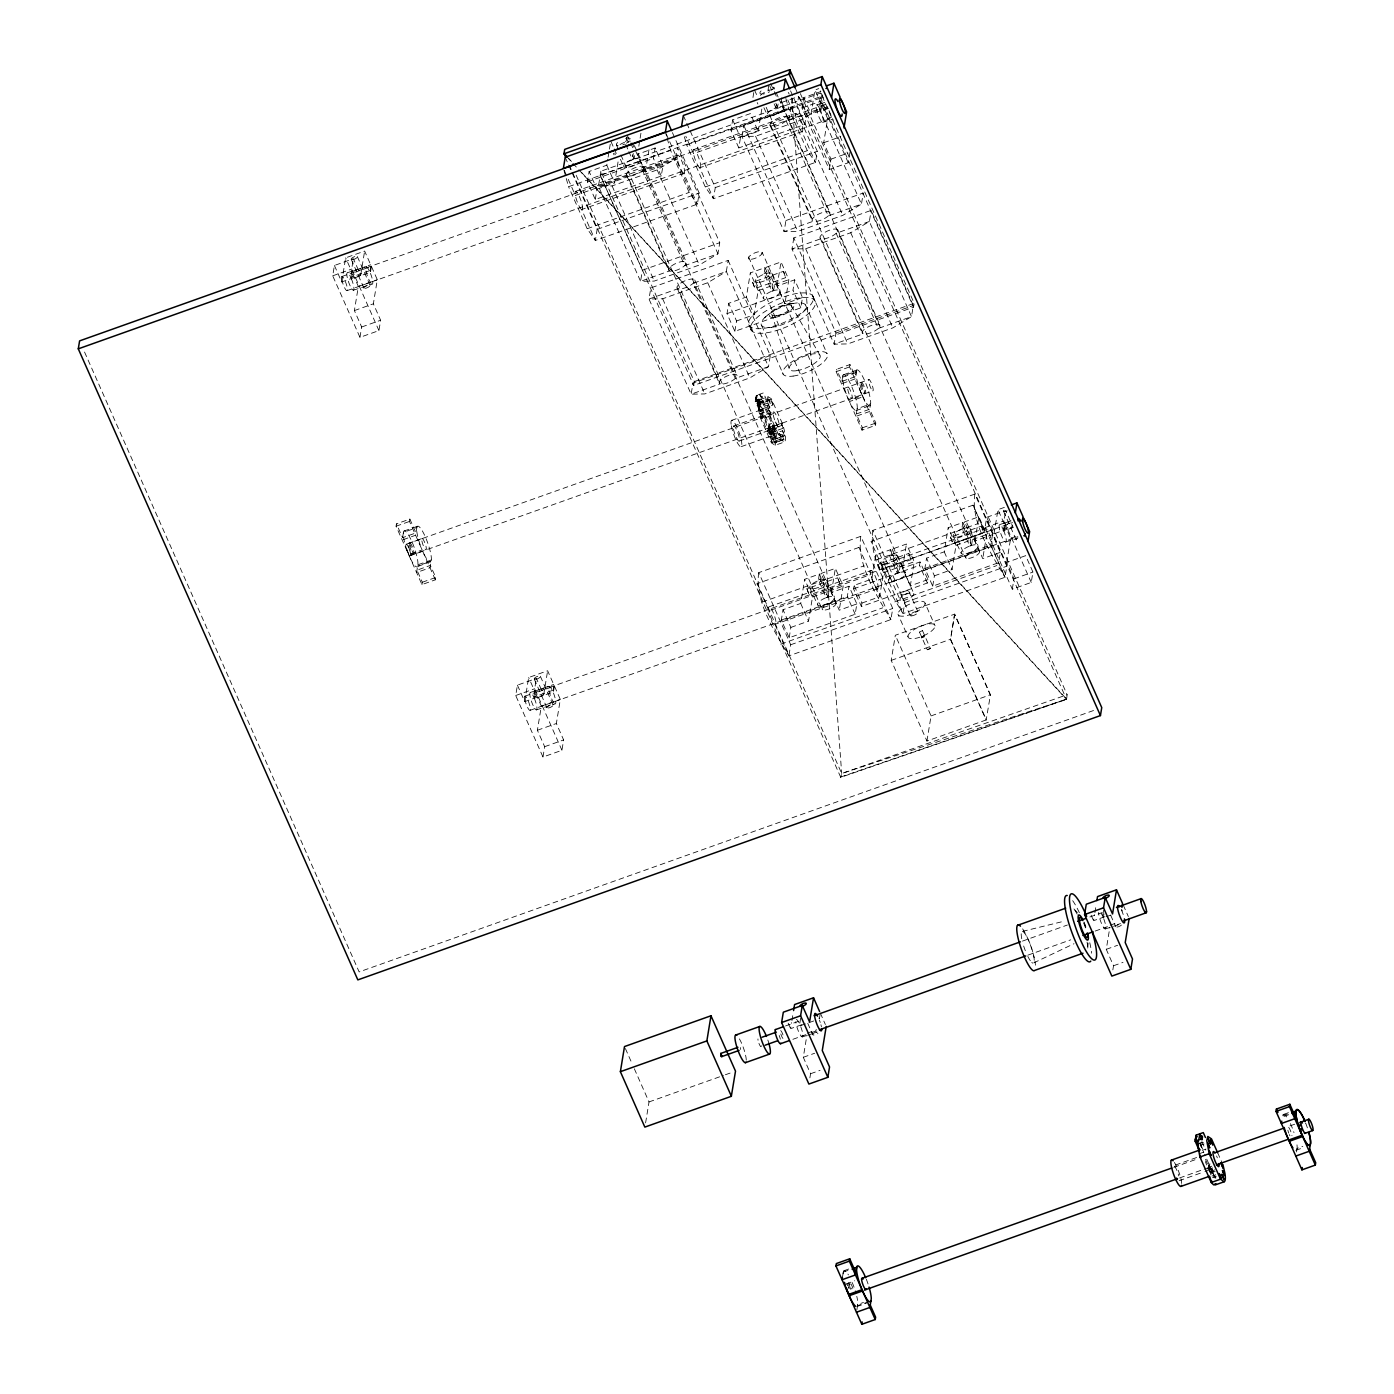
<?xml version="1.0" encoding="UTF-8"?>
<svg xmlns="http://www.w3.org/2000/svg" width="1394" height="1394" viewBox="0 0 1394 1394"><rect width="100%" height="100%" fill="white"/><g stroke="black" fill="none" stroke-linecap="round" stroke-linejoin="round"><path stroke-width="0.75" stroke-dasharray="5 3.75" d="M756.262 400.392C758.894 404.818 762.814 398.423 760.392 396.018C767.955 397.76 754.328 398.51 756.872 401.768M757.918 404.8L759.904 409.697L772.868 405.079L772.346 402.117L770.952 399.991L757.987 404.608L759.904 409.697M757.866 402.448C758.249 404.539 757.778 403.371 766.317 399.433L763.407 392.899L756.245 395.495L755.252 401.402L760.096 411.544A14.045 2.858 70.4 0 1 767.658 428.638L772.311 439.894L773.287 433.935L768.791 426.198L769.715 425.884M760.636 411.125L758.632 406.229L760.41 411.335L769.802 408.024L769.715 406.386L768.042 402.918L758.475 406.386L755.565 399.851L756.297 395.426L771.701 430.293L770.969 434.789L772.624 429.979M774.297 427.575C773.112 426.895 776.615 425.518 767.989 430.154M774.768 430.258L775.36 431.704L774.837 430.206L770.168 431.896L768.181 427.975L770.185 432.872L783.132 428.272L781.564 423.306L768.268 427.784M772.834 437.803L774.611 442.926L772.694 437.838L782.086 434.51L783.724 439.65L781.947 434.545M1212.606 1167.893L1209.469 1168.991L1205.113 1158.327M1210.027 1171.709L1208.267 1167.475L1208.232 1169.13M1087.773 948.059L1088.122 942.536M431.286 560.005L417.817 564.797L416.597 572.516L430.014 567.741L431.391 558.924A19.063 3.886 70.4 0 0 424.891 535.906A19.063 3.886 70.4 0 0 416.893 527.193L416.667 529.337A19.063 3.886 70.4 0 0 420.448 545.612L422.138 549.968L408.669 554.76M843.074 1273.837L843.353 1271.676A19.063 3.886 70.4 0 1 848.441 1274.9M800.365 93.59L1067.142 694.735L1066.602 699.387L840.739 777.329L569.362 165.363M581.751 172.647L1066.637 699.126L841.697 773.513L840.739 777.329M371.414 266.393L370.455 272.248L351.497 278.992L352.455 273.154L371.414 266.393L377.304 279.706L373.365 303.822L380.632 320.254L378.941 330.587L359.966 337.348L332.713 275.82L334.403 265.47L353.379 258.726L360.68 275.21L341.704 281.954L334.403 265.47M341.704 281.954L345.66 257.838L364.636 251.077L370.699 264.773L370.455 272.248M378.941 330.587L351.689 269.059L353.379 258.726M369.741 270.628L350.783 277.371A9.288 1.899 70.4 0 0 347.001 276.186A9.288 1.899 70.4 0 0 352.891 290.039A9.288 1.899 70.4 0 0 351.671 279.48L350.765 277.336L351.741 271.534L345.66 257.838M359.966 337.348L361.673 326.998L354.39 310.583L358.345 286.45L352.455 273.154M360.68 275.21L364.636 251.077M421.946 584.591L422.347 582.239L416.98 570.163L430.397 565.389L435.747 577.464L435.364 579.817L421.946 584.591L396.07 526.218L396.454 523.865L409.871 519.091L415.987 532.909L402.57 537.683L396.454 523.865M435.364 579.817L409.488 521.443L409.871 519.091M662.952 165.677L645.335 171.95L637.494 154.264L655.11 147.991L662.952 165.677L661.244 176.027L595.273 199.516L587.432 181.83L589.122 171.479L606.808 165.189L607.801 159.16M595.273 199.516L596.963 189.166L589.122 171.479M600.884 171.218L598.427 186.169L640.578 281.327L654.239 281.083L699.3 265.034L717.927 253.795L719.74 242.695L677.589 147.537L675.776 158.637L717.927 253.795L684.75 265.609L642.599 170.451L675.776 158.655L657.149 169.894L612.088 185.925L598.427 186.186L627.474 175.836L669.625 270.994L670.741 271.22A9.706 3.293 -23.9 0 0 683.409 266.724L684.959 265.435A9.706 3.293 -23.9 0 0 678.146 262.508A9.706 3.293 -23.9 0 0 669.451 270.959L640.578 281.327L642.407 270.227L600.239 175.069L820.09 96.848L820.735 92.962L600.884 171.218L694.334 381.555L693.689 385.441L913.54 307.185L914.185 303.3L820.735 92.962M554.411 686.075L553.453 691.929L534.494 698.673L535.453 692.835L554.411 686.075L560.318 699.387L556.363 723.503L563.629 739.935L561.939 750.286L542.98 757.029L515.71 695.501L517.418 685.151L536.376 678.408L543.677 694.892L524.719 701.635L517.418 685.151M608.115 157.139L609.108 151.11M609.439 149.106L610.764 141.055L613.377 146.962M572.115 172.839L597.155 229.365L595.343 240.465L697.366 204.151L699.196 193.052L672.413 132.622M524.719 701.635L528.657 677.519L547.633 670.758L553.697 684.471L553.453 691.929M596.963 189.166L614.649 182.875L618.256 160.763M561.939 750.286L534.686 688.741L536.376 678.408M552.738 690.309L533.78 697.07A9.288 1.899 70.4 0 0 529.999 695.867A9.288 1.899 70.4 0 0 535.888 709.738A9.288 1.899 70.4 0 0 534.669 699.161L533.763 697.017L534.738 691.215L528.657 677.519M626.864 137.17L626.22 141.055L624.495 141.683L627.98 149.541M542.98 757.029L544.671 746.679L537.387 730.264L541.342 706.131L535.453 692.835M543.677 694.892L547.633 670.758M628.851 151.51L632.336 159.369L634.514 158.655A9.288 3.154 -23.9 0 1 638.783 162.506A9.288 3.154 -23.9 0 1 624.425 167.21A9.288 3.154 -23.9 0 1 632.284 159.386L633.294 153.514M632.336 159.369L634.061 158.742L635.019 152.904M638.818 146.231L639.794 140.184M640.125 138.18L641.449 130.13M645.335 171.95L649.29 147.834M661.244 176.027L653.42 158.341L655.11 147.991M690.239 131.071L715.279 187.598L713.467 198.715L815.49 162.401L817.32 151.284L790.555 90.854M738.803 147.921L730.961 130.234L732.652 119.884L750.338 113.594L758.162 131.28L740.493 137.57L738.803 147.921L804.774 124.432L806.464 114.099L798.64 96.395L781.023 102.668L788.865 120.354L806.464 114.099M741.939 136.49L743.769 125.373L821.101 97.859L819.289 108.959L861.44 204.116L842.812 215.356L797.751 231.387L784.108 231.648L741.957 136.49L755.6 136.246L800.661 120.198L819.289 108.959L693.515 153.671L685.796 136.263M752.969 97.51L754.276 89.46L756.89 95.367M726.344 271.499L728.156 260.399L650.824 287.913L648.994 299.03L691.145 394.188L704.806 393.927L749.867 377.896L768.495 366.657L770.307 355.54L728.156 260.399M802.508 297.514L784.892 303.77L777.068 286.084L794.667 279.828L802.508 297.514L800.818 307.847L734.847 331.336L727.006 313.65L728.696 303.3L746.382 297.009L750.321 272.893L765.01 267.648L772.851 285.352L771.893 291.189A9.288 3.154 -23.9 0 0 763.999 299.048A9.288 3.154 -23.9 0 0 778.357 294.326A9.288 3.154 -23.9 0 0 774.071 290.475L771.858 291.207L764.069 273.503L765.01 267.648M758.162 131.28L762.117 107.146M768.652 86.184L768.024 90.087L769.749 89.46M734.847 331.336L736.537 320.986L728.696 303.3M774.123 103.836L775.848 107.774L778.026 107.059A9.288 3.154 -23.9 0 1 782.313 110.91A9.288 3.154 -23.9 0 1 767.955 115.632A9.288 3.154 -23.9 0 1 775.813 107.791L776.807 101.919M775.848 107.774L777.591 107.146L778.235 103.261M781.023 102.668L782.348 94.635M736.537 320.986L754.206 314.695L758.162 290.579L750.321 272.893M788.865 120.354L792.489 98.242M771.893 291.189L773.635 290.579L765.794 272.875L766.752 267.038L781.023 261.967L788.847 279.654L784.892 303.77M804.774 124.432L796.932 106.746L798.64 96.395M849.939 152.399L848.249 162.75L829.291 169.493L802.02 107.965L803.728 97.632L820.787 91.551M773.635 290.579L774.594 284.724L766.752 267.038M756.489 399.52L757.221 395.094L760.113 401.646L759.399 406.055L756.489 399.52L755.565 399.851M743.769 125.373L785.92 220.531L784.108 231.648L813.138 221.297L771.004 126.157M777.068 286.084L781.023 261.967M758.475 406.386L759.19 401.977M645.596 1122.884L649.029 1101.94L633.259 1066.34M828.088 108.035L811.029 114.116L814.967 89.983L818.766 88.624M793.813 237.904L792.001 249.003L834.152 344.161L847.813 343.917L892.857 327.869L911.502 316.63L913.314 305.53L871.163 210.372L793.813 237.904L835.982 333.061L834.152 344.161L863.2 333.828L821.049 238.67L792.001 249.003L805.662 248.759L850.723 232.728L869.351 221.489L871.163 210.372M848.249 162.75L820.996 101.222L822.007 95.001M827.67 106.833L820.09 109.534A9.288 1.899 70.4 0 0 816.309 108.331A9.288 1.899 70.4 0 0 822.199 122.202A9.288 1.899 70.4 0 0 820.979 111.625L820.073 109.481L821.049 103.679L814.967 89.983M770.969 434.789L768.355 428.882L769.087 424.386L775.656 422.051L778.27 427.958L771.701 430.293M828.384 108.453L820.805 111.137L821.763 105.299L825.562 103.958M759.573 411.16L762.762 409.453A14.045 2.858 70.4 0 0 766.038 428.132A14.045 2.858 70.4 0 0 772.032 430.363L771.684 428.847L776.005 438.587L776.981 432.61L759.957 394.171L758.963 400.095L755.252 401.402L758.04 403.005L757.116 403.336L758.545 405.898L759.469 405.567L769.593 429.282L770.011 424.055M800.818 307.847L792.977 290.161L794.667 279.828M829.291 169.493L830.981 159.16L823.697 142.728L827.653 118.595L821.763 105.299M758.754 572.638C754.328 600.884 774.994 632.301 788.882 655.877L890.905 619.563L892.735 608.446L860.795 536.324L758.754 572.638L790.694 644.76L788.882 655.877L775.186 624.93A9.706 1.986 70.4 0 0 773.008 612.088A9.706 1.986 70.4 0 0 768.861 610.537L769.331 612.663A9.706 1.986 70.4 0 0 774.559 624.46L877.837 588.616M774.611 442.926L783.951 439.18L774.698 442.473M856.84 603.933L839.24 610.189L831.399 592.502L849.016 586.247L856.84 603.933L855.149 614.266L789.178 637.755L781.337 620.069L783.027 609.718L800.714 603.428L804.652 579.312L819.358 574.067L827.182 591.77L826.224 597.608A9.288 3.154 -23.9 0 0 818.33 605.466A9.288 3.154 -23.9 0 0 832.688 600.744A9.288 3.154 -23.9 0 0 828.402 596.893L826.189 597.625L818.4 579.921L819.358 574.067M789.178 637.755L790.868 627.405L783.027 609.718M862.032 430.154L862.416 427.801L856.299 414.001L869.717 409.226L875.833 423.027L875.449 425.379L862.032 430.154L836.173 371.693L836.557 369.34L849.974 364.566L855.324 376.641L841.906 381.416L836.557 369.34M842.778 376.049L841.523 383.768L854.94 378.994L856.247 371.257L842.778 376.049L842.987 375.178A19.063 3.886 70.4 0 1 851.49 386.016A19.063 3.886 70.4 0 1 857.258 408.372L856.84 410.097A19.063 3.886 70.4 0 1 851.211 405.166L849.399 401.594L862.851 396.802M875.449 425.379L849.573 366.918L849.974 364.566M790.868 627.405L808.537 621.114L812.493 596.998L804.652 579.312M826.224 597.608L827.966 596.998L820.125 579.312L821.083 573.457L835.354 568.386L843.178 586.072L839.24 610.189M827.966 596.998L828.925 591.143L821.083 573.457M831.399 592.502L835.354 568.386M855.149 614.266L847.308 596.58L849.016 586.247M860.795 536.324C856.369 564.57 877.018 595.987 890.905 619.563L877.209 588.616M927.916 579.59L910.317 585.863L902.476 568.16L920.092 561.904L927.916 579.59L927.359 583.023L861.387 606.512L853.546 588.826L854.104 585.375L871.79 579.085L875.728 554.969L890.435 549.724L898.259 567.428L897.3 573.265L889.477 555.579L890.435 549.724M802.003 1024.625L790.625 1028.667L791.6 1022.638M791.931 1020.635L793.256 1012.584M872.853 530.382C868.427 558.628 889.093 590.045 902.981 613.621L1005.004 577.29L1006.834 566.191L974.876 494.068L872.853 530.382L904.793 602.504L902.981 613.621L889.267 582.675A9.706 1.986 70.4 0 0 887.107 569.832A9.706 1.986 70.4 0 0 882.96 568.282L883.43 570.39A9.706 1.986 70.4 0 0 888.658 582.204L889.372 582.744M861.387 606.512L861.945 603.062L854.104 585.375M800.644 1018.247L799.686 1024.102L800.574 1026.193A9.288 1.899 70.4 0 1 801.567 1036.578A9.288 1.899 70.4 0 1 795.747 1021.767M809.897 1077.858L810.576 1073.728L803.293 1057.297L806.917 1035.184M861.945 603.062L879.614 596.771L883.569 572.655L875.728 554.969M892.16 549.114L900.001 566.8L899.043 572.655L891.202 554.969L892.16 549.114L906.431 544.043L914.255 561.73L910.317 585.863M820.003 1015.059L819.376 1018.962L818.644 1017.341M902.476 568.16L906.431 544.043M954.698 614.127L950.586 639.254L986.325 719.896L926.94 741.033L891.202 660.39L895.331 635.246L954.698 614.127L990.437 694.77L986.168 720.088L950.447 639.428L954.559 614.301L990.298 694.944M927.359 583.023L919.517 565.337L920.092 561.904M1000.369 552.338L982.753 558.611L974.929 540.907L992.528 534.651L1000.369 552.338L998.679 562.671L932.708 586.16L924.867 568.473L926.557 558.123L944.243 551.832L948.181 527.716L962.871 522.489L970.712 540.175L969.754 546.012A9.288 3.154 -23.9 0 0 961.86 553.871A9.288 3.154 -23.9 0 0 976.218 549.149A9.288 3.154 -23.9 0 0 971.932 545.298L969.719 546.03L961.93 528.326L962.871 522.489M932.708 586.16L934.398 575.827L926.557 558.123M934.398 575.827L952.067 569.519L956.023 545.403L948.181 527.716M926.94 741.033L931.053 715.906L895.331 635.246M969.754 546.012L971.496 545.403L963.655 527.716L964.613 521.861L978.884 516.791L986.708 534.477L982.753 558.611M842.429 1277.392L843.3 1272.095M992.528 534.651L990.838 544.984L1005.022 577.29C991.117 553.749 970.451 522.297 974.876 494.068M971.496 545.403L972.454 539.548L964.613 521.861M974.929 540.907L978.884 516.791M856.857 1309.872L857.728 1304.488L863.478 1302.449M1012.288 589.174L1013.978 578.841L1006.695 562.409L1025.67 555.666L1032.937 572.08L1031.246 582.431L1012.288 589.174L985.018 527.646L986.725 517.313L1005.684 510.553L1012.985 527.037L994.027 533.797L986.725 517.313M994.027 533.797L997.982 509.664L1005.562 506.963M1031.246 582.431L1003.994 520.903L1005.684 510.553M1013.281 527.455L1003.802 530.835L1004.046 523.36L997.982 509.664M1003.802 530.835L1004.76 524.98L1010.458 522.959M1006.695 562.409L1010.65 538.293L1004.76 524.98M1104.954 916.66L1093.576 920.702L1094.569 914.673M1094.9 912.669L1096.207 904.619M1103.595 910.282L1102.637 916.119L1103.543 918.228A9.288 1.899 70.4 0 1 1105.703 928.561A9.288 1.899 70.4 0 1 1101.574 923.647A9.288 1.899 70.4 0 1 1098.681 912.46M1110.948 915.039L1103.351 917.74L1103.996 913.837M1112.848 969.893L1113.527 965.746L1106.261 949.331L1109.885 927.202M1214.662 1169.914L1209.661 1171.849L1208.215 1168.59L1208.946 1164.095M1209.173 1168.555L1209.887 1163.763M1211.578 1170.002L1210.828 1174.497L1212.501 1169.688L1211.578 1170.002L1204.625 1154.406M1286.645 1116.908A19.063 3.886 70.4 0 0 1282.863 1114.886L1282.463 1116.942L1290.112 1114.207M1296.455 1151.949L1297.047 1148.412L1302.798 1146.373M907.964 636.675L908.261 635.176A14.672 4.984 -23.9 0 1 922.671 625.436A14.672 4.984 -23.9 0 1 935.078 625.784L934.764 627.3A14.672 4.984 -23.9 0 1 920.371 637.041A14.672 4.984 -23.9 0 1 907.964 636.675L897.98 614.179M856.456 370.386L856.09 374.934A19.063 3.886 70.4 0 0 860.83 392.254L864.681 400.374A19.063 3.886 70.4 0 0 870.257 405.323L870.71 403.58M1296.716 1149.806L1297.117 1148.081A19.063 3.886 70.4 0 0 1296.455 1141.599M752.621 282.302L754.99 288.575L785.676 277.65L785.031 273.991L783.306 271.377L752.621 282.302L754.99 288.575M783.306 271.377L785.676 277.65M759.26 402.378L761.037 407.484L770.446 404.173L769.924 401.211L768.669 399.067L759.26 402.378L761.194 407.466M760.985 398.667L761.49 400.183M759.974 413.809L761.751 418.914L771.143 415.604L770.621 412.641L769.366 410.481L759.974 413.809L761.891 418.897M768.512 399.085L770.446 404.173M767.885 402.936L769.802 408.024M770.952 399.991L772.868 405.079M769.366 410.481L771.143 415.604M770.185 432.872L770.185 432.157M770.237 436.984L772.015 442.107L781.407 438.796L780.884 435.817L779.647 433.673L770.237 436.984L772.154 442.09M782.557 430.746L784.473 435.852L782.557 430.746L773.304 434.039L773.827 437.019L775.064 439.162L784.508 435.73L772.259 439.807L769.122 427.784L771.893 434.475M781.354 423.149L783.132 428.272M775.221 439.145L773.304 434.039M779.647 433.673L781.407 438.796M783.864 439.633L774.628 442.874M806.952 588.721L809.147 595.029L806.952 588.721L837.637 577.796L840.007 584.069L837.637 577.796M878.028 564.378L880.398 570.651L911.084 559.726L910.439 556.067L908.714 553.453L878.028 564.378L880.398 570.651M908.714 553.453L911.084 559.726M950.481 537.126L952.851 543.399L983.537 532.473L982.892 528.814L981.341 526.165L950.481 537.126L952.851 543.399M981.341 526.165L983.537 532.473M1209.19 1171.674L1210.044 1171.866M748.683 257.106L900.088 599.803M761.908 253.813L762.152 252.314L913.802 593.478M930.373 648.524L927.324 649.778L919.448 632.022L921.068 630.663L922.479 630.628L930.338 648.384L927.324 649.778M758.719 400.061L757.639 404.277L760.096 417.276L771.387 442.787L775.134 445.296L784.386 442.003A24.081 4.896 70.4 0 0 785.066 433.726L783.062 424.978L771.248 398.632L767.972 396.767L758.719 400.061L762.379 402.448L773.809 428.272L776.214 441.096L775.134 445.296M767.972 396.767L766.874 400.984L769.349 413.983L780.64 439.493L784.386 442.003M407.031 550.386A19.063 3.886 70.4 0 1 403.249 534.111L403.476 531.968A19.063 3.886 70.4 0 1 411.474 540.68A19.063 3.886 70.4 0 1 417.973 563.699L416.998 566.87L431.094 561.19L417.625 565.981M764.626 317.727L771.126 312.029M770.307 355.54L692.975 383.071L691.145 394.188L720.193 383.838L678.042 288.697L648.994 299.03L662.655 298.786L707.716 282.738L726.344 271.499L768.495 366.657L735.318 378.454L693.167 283.313L726.344 271.499M1033.79 962.853L1073.972 943.738M785.536 1025.949L799.842 1020.826M1022.482 941.107L1067.421 925.006M1089.881 916.973L1102.149 912.582M792.89 1039.314L809.234 1033.459M811.273 1032.727L817.407 1030.532M1027.796 955.186L1070.697 939.835M1095.196 931.053L1107.463 926.661M566.26 178.554L568.56 186.709L670.584 150.395L689.194 192.424L697.366 204.151L683.652 173.222M684.384 136.786L686.684 144.959L788.708 108.645L807.318 150.657L815.49 162.401L801.794 131.454M730.961 130.234L796.932 106.746M587.432 181.83L653.42 158.341M802.02 107.965L820.996 101.222M332.713 275.82L351.689 269.059M821.049 103.679L824.83 102.337M575.426 191.431L677.467 155.117M351.741 271.534L370.699 264.773M693.55 149.663L795.591 113.35M341.844 276.535L825.44 104.393M827.653 118.595L831.451 117.253M358.345 286.45L377.304 279.706M347.141 290.614L830.754 118.473M684.28 173.204L581.629 209.536L595.343 240.465L587.17 228.738L568.56 186.709M802.421 131.454L699.753 167.768L713.467 198.715L705.294 186.97L686.684 144.959M823.697 142.728L840.774 136.647M354.39 310.583L373.365 303.822M587.17 228.738L689.194 192.424M705.294 186.97L807.318 150.657M597.155 229.365L699.196 193.052M715.279 187.598L817.32 151.284M830.981 159.16L848.04 153.079M361.673 326.998L380.632 320.254M642.407 270.227L719.74 242.695M785.92 220.531L863.252 193.017L861.44 204.116L828.263 215.913L786.111 120.773M764.069 273.503L765.794 272.875M758.162 290.579L772.851 285.352M774.594 284.724L788.847 279.654M727.006 313.65L792.977 290.161M694.334 381.555L914.185 303.3M835.982 333.061L913.314 305.53M756.907 396.976L755.984 397.307L758.894 403.842L759.817 403.511M396.07 526.218L409.488 521.443M836.173 371.693L849.573 366.918M757.744 404.103L771.631 399.154M404.138 530.992L417.608 526.2M843.875 374.637L857.327 369.846M856.055 372.442L842.586 377.234L842.673 379.708A19.063 3.886 70.4 0 0 847.413 397.029L848.824 400.322L862.294 395.53L860.882 392.237M731.467 420.43L761.995 409.557M733.575 426.076L773.356 411.91M760.096 417.276L769.349 413.983M408.425 543.346L421.894 538.554M406.421 544.183L869.054 379.517M410.15 555.544A6.012 1.22 70.4 0 0 408.564 547.267A6.012 1.22 70.4 0 0 406.159 546.779A6.012 1.22 70.4 0 0 410.15 555.544L872.766 390.878A6.012 1.22 70.4 0 0 871.18 382.601A6.012 1.22 70.4 0 0 868.776 382.113A6.012 1.22 70.4 0 0 872.766 390.878M409.226 556.032L422.696 551.24L424.142 554.394A19.063 3.886 70.4 0 0 430.467 562.078M768.355 428.882L769.279 428.55M769.192 429.927L783.062 424.978M739.221 441.027L779.002 426.86M770.76 433.342L775.36 431.704M741.347 446.603L771.875 435.73M855.951 410.638L869.42 405.846M771.387 442.787L780.64 439.493M422.347 582.239L435.747 577.464M862.416 427.801L875.833 423.027M973.064 505.168L871.023 541.482L883.029 568.578L985.053 532.264L973.064 505.168L985.07 532.264M961.93 528.326L963.655 527.716M818.4 579.921L820.125 579.312M876.199 559.848L978.222 523.534M889.477 555.579L891.202 554.969M762.1 602.121L864.123 565.807M985.018 527.646L1003.994 520.903M883.064 564.57L985.105 528.256M515.71 695.501L534.686 688.741M768.965 606.826L871.006 570.512M1004.046 523.36L1009.726 521.339M534.738 691.215L553.697 684.471M524.841 696.216L1012.549 522.611M956.023 545.403L970.712 540.175M972.454 539.548L986.708 534.477M812.493 596.998L827.182 591.77M828.925 591.143L843.178 586.072M1003.088 529.215L1012.567 525.834M883.569 572.655L898.259 567.428M900.001 566.8L914.255 561.73M853.546 588.826L919.517 565.337M924.867 568.473L990.838 544.984M1010.65 538.293L1018.247 535.592M781.337 620.069L847.308 596.58M541.342 706.131L560.318 699.387M530.156 710.295L1017.864 536.707M889.895 582.675L991.936 546.361M894.809 601.877L996.832 565.563M537.387 730.264L556.363 723.503M780.71 644.133L882.75 607.819M904.793 602.504L1006.834 566.191M790.694 644.76L892.735 608.446M1013.978 578.841L1032.937 572.08M544.671 746.679L563.629 739.935M891.202 660.39L950.586 639.254M931.053 715.906L990.437 694.77M1093.541 710.522L359.147 971.914L84.006 350.835M813.678 1020.983L800.4 1025.705L799.686 1024.102A9.288 1.899 70.4 0 0 796.392 1019.415M807.248 1033.163L816.727 1029.8M1110.199 925.198L1117.796 922.497M648.959 1101.957L723.451 1075.454M725.385 1074.757L731.484 1072.596M1106.261 949.331L1117.639 945.271M803.293 1057.297L814.671 1053.254M810.576 1073.728L820.055 1070.348M1113.527 965.746L1123.006 962.383M1197.62 1143.812L1202.935 1142M1199.711 1143.655L1203.405 1142.331M844.015 1270.701L849.8 1268.627M1283.735 1114.346L1289.485 1112.307M843.248 1272.112L852.884 1268.679M1282.654 1115.758L1290.321 1113.022M1200.356 1145.276L1204.05 1143.951M1202.273 1150.364L1205.984 1149.057M1199.833 1153.518L1203.545 1152.193M1175.421 1165.07L1197.307 1157.281M846.297 1283.891L854.714 1280.772M1173.818 1167.318L1196.331 1159.303M1294.73 1124.209L1287.69 1126.718A6.012 1.22 70.4 0 1 1289.92 1129.454A6.012 1.22 70.4 0 1 1291.977 1135.761M1209.574 1165.593L1208.65 1165.907L1213.146 1173.643M1208.267 1167.475L1211.822 1166.186M1179.585 1177.947L1202.098 1169.932M1204.155 1169.2L1210.288 1167.022M1208.215 1168.59L1209.138 1168.259L1211.769 1174.184M1215.568 1176.1L1215.829 1178.191L1211.56 1168.555L1207.866 1169.862L1207.518 1168.346M1212.135 1168.538L1209.051 1169.636L1208.319 1167.963M1179.08 1180.735L1202.952 1172.249M1204.939 1171.535L1212.902 1168.695M1210.044 1172.581L1213.756 1171.274M1210.619 1173.051L1215.219 1171.413M1211.961 1176.048L1215.655 1174.724M1212.553 1177.547L1216.265 1176.222M869.037 1301.595L857.502 1305.69L857.85 1303.407A19.063 3.886 70.4 0 0 856.77 1296.315M856.909 1306.561L866.493 1303.146M1295.828 1150.346L1303.495 1147.628M576.175 175.208L841.697 773.513L1067.142 694.735M840.791 776.998L1066.637 699.143M816.797 104.846L824.324 102.442M347.489 272.684L366.326 266.672M822.617 122.376L832.026 119.379M353.292 290.231L372.146 284.219A9.288 1.899 70.4 0 0 369.602 271.325A9.288 1.899 70.4 0 0 365.96 270.802A9.288 1.899 70.4 0 0 372.146 284.219M999.794 524.527L1011.103 520.92M530.487 692.382L549.323 686.353M1005.614 542.074L1016.923 538.45M536.307 709.912L555.143 703.9A9.288 1.899 70.4 0 0 552.599 691.006A9.288 1.899 70.4 0 0 548.957 690.483A9.288 1.899 70.4 0 0 555.143 703.9M1105.163 928.979L1120.236 924.17M802.212 1036.944L805.976 1035.742M807.858 1035.15L817.285 1032.135M923.072 636.605L924.501 636.709L921.451 637.947L924.518 635.403L921.626 636.901L923.02 636.849M1022.482 931.384L1063.674 921.312M788.15 303.997L795.591 303.108M679.157 288.941L677.867 288.645A9.706 3.293 -23.9 0 1 686.545 280.194A9.706 3.293 -23.9 0 1 693.376 283.121L691.825 284.428A9.706 3.293 -23.9 0 1 679.157 288.924M1202.621 1149.161L1200.548 1143.707M919.448 632.022L922.479 630.628M1073.955 908.94L1077.684 912.948M568.491 158.254L571.435 161.443M566.975 156.895L1066.584 699.474L798.762 95.942M789.213 94.078L788.237 92.405M740.632 1049.49L740.51 1047.556M1201.855 1141.634L1205.758 1150.102M1209.19 1167.754L1209.086 1168.364M791.304 305.652L819.811 355.017M757.883 104.045L757.221 102.546M1214.226 1177.947L1213.163 1173.748L1215.115 1177.808M1210.288 1172.615L1210.079 1171.552L1210.637 1172.737M781.424 101.518L784.073 107.164M970.015 528.448L977.978 545.403M763.912 107.721L767.449 115.266M953.409 536.551L961.355 553.505M772.154 273.625L780.117 290.579M897.562 555.701L905.525 572.655M755.548 281.727L763.494 298.682M880.956 563.803L888.902 580.758M634.357 145.568L637.006 151.214M637.894 153.113L640.543 158.759M826.485 580.043L834.448 596.998M620.4 159.317L623.937 166.844M809.879 588.146L817.825 605.101M812.493 295.598L814.532 300.163M821.397 93.468L823.924 99.183M828.994 110.631L833.229 120.18M820.09 96.848L913.54 307.185M1003.541 511.232L1016.226 539.861A3.363 1.15 -23.9 0 0 1019.066 539.774M820.09 109.534L820.805 111.137M803.728 97.632L811.029 114.116M795.225 87.996L797.873 93.956M991.308 546.361L1005.004 577.29M800.661 120.198L842.812 215.356M850.723 232.728L892.857 327.869M787.819 99.95L795.556 117.357M787.697 117.392L829.848 212.55M837.742 229.923L879.91 325.063M778.131 97.022L773.74 87.108A7.562 2.561 -23.9 0 1 768.216 92.474M779.002 99.009L979.459 551.484M770.708 83.623L776.807 97.371M769.854 86.201L771.596 90.14M775.848 103.226L777.591 107.146M1123.285 905.142L1128.338 916.555M766.177 107.321L965.728 557.809M1121.612 909.376L1122.327 910.996M820.125 238.043L862.276 333.183M770.063 125.512L812.232 220.67M1217.659 1152.768L1222.939 1164.687M1110.704 915.318L1115.775 926.766M944.243 551.832L952.067 569.519M1103.351 917.74L1102.637 916.119A9.288 1.899 70.4 0 0 1099.343 911.432M805.662 248.759L847.813 343.917M755.6 136.246L797.751 231.387M1199.676 1143.219L1203.806 1152.542M1091.136 915.213L1093.576 920.702M732.652 119.884L740.493 137.57M805.471 304.903L827.043 353.606M925.093 603.288A14.672 4.984 -23.9 0 1 905.298 615.904A14.672 4.984 -23.9 0 1 904.218 607A14.672 4.984 -23.9 0 1 925.093 603.288L935.06 625.819M908.679 591.039L917.932 611.896M900.907 594.628L910.143 615.486M683.339 115.475L685.918 121.33M686.789 123.282L689.385 129.119M761.664 325.586L783.236 374.289M871.79 579.085L879.614 596.771M746.382 297.009L754.206 314.695M666.262 133.963L668.841 139.766M669.695 141.7L677.414 159.108L575.391 195.439L567.672 178.014M707.716 282.738L749.867 377.896M657.149 169.894L699.3 265.034M758.963 400.095L763.267 409.836M694.752 279.933L736.903 375.091M644.167 167.071L686.336 262.229M631.97 142.676L835.93 603.079M627.178 135.218L629.792 141.108M630.663 143.077L633.277 148.966M626.324 137.797L628.938 143.687M632.318 154.821L634.061 158.742M616.496 145.028L619.999 152.957M620.888 154.943L822.199 609.405M677.118 288.053L719.269 383.211M626.551 175.191L668.702 270.349M614.249 148.914L616.845 154.821M606.808 165.189L614.649 182.875M800.714 603.428L808.537 621.114M662.655 298.786L704.806 393.927M612.088 185.925L654.239 281.083M600.239 175.104L693.689 385.441M565.197 157.243L567.794 163.098M568.665 165.032L571.244 170.887M564.239 170.277L566.818 176.08M820.317 1013.107L825.37 1024.52M807.753 1023.301L812.824 1034.749A3.363 1.15 -23.9 0 0 817.929 1033.477M788.185 1023.179L790.625 1028.667M357.352 256.583L370.037 285.212M540.349 676.264L553.035 704.894M351.236 259.406L363.921 288.018M534.233 679.087L546.918 707.716M350.783 277.371L351.497 278.992M533.78 697.07L534.494 698.673M625.383 1048.532L632.388 1064.354M749.467 326.039L751.471 330.622M614.022 154.926L613.412 153.305M406.978 550.403L410.725 559.168A19.063 3.886 70.4 0 0 417.05 566.853M1200.53 1144.213L1201.14 1146.635M614.771 153.096L615.294 154.734M771.718 314.068L789.109 368.208M785.833 98.434L788.708 108.645M665.408 132.029L666.559 136.107M667.134 138.163L670.584 150.395M563.96 170.382L565.685 176.515M1210.584 1171.518L1210.985 1172.981M1211.56 1168.555L1211.891 1170.071A14.045 2.858 70.4 0 1 1212.153 1174.428M791.844 97.859L841.697 773.513M856.404 370.403A19.063 3.886 70.4 0 1 864.907 381.242A19.063 3.886 70.4 0 1 870.675 403.598M852.239 1282.567A19.063 3.886 70.4 0 1 855.567 1291.855M850.654 1289.293A6.012 1.22 70.4 0 1 849.73 1282.567A6.012 1.22 70.4 0 1 853.424 1290.095M866.319 1279.256A19.063 3.886 70.4 0 1 869.037 1287.063M848.998 1288.213A6.012 1.22 70.4 0 1 848.58 1286.767M848.284 1285.442A6.012 1.22 70.4 0 1 849.051 1283.264A6.012 1.22 70.4 0 1 851.873 1289.049M1289.955 1135.849A6.012 1.22 70.4 0 1 1289.345 1134.577M1288.77 1133.148A6.012 1.22 70.4 0 1 1287.864 1130.22M1307.398 1127.851A19.063 3.886 70.4 0 0 1305.69 1123.181A19.063 3.886 70.4 0 1 1306.91 1126.282M1290.408 1123.599A19.063 3.886 70.4 0 1 1293.98 1132.625M846.716 1284.17A6.012 1.22 70.4 0 1 847.831 1285.756M848.423 1286.976A6.012 1.22 70.4 0 1 849.016 1288.37M1174.375 1162.439A14.045 2.858 70.4 0 1 1181.676 1183.471M1216.561 1155.974A8.033 1.638 70.4 0 1 1217.328 1157.856M1174.462 1166.168A8.033 1.638 70.4 0 1 1178.784 1175.926M1205.357 1161.498A14.045 2.858 70.4 0 1 1206.559 1164.966M761.246 1045.761A4.287 0.871 70.4 0 1 760.375 1046.197A4.287 0.871 70.4 0 1 758.545 1042.242M758.04 1040.273A4.287 0.871 70.4 0 1 757.97 1038.931M782.923 1038.46A4.287 0.871 70.4 0 1 780.309 1031.543M780.675 1030.636A4.287 0.871 70.4 0 1 782.644 1033.999A4.287 0.871 70.4 0 1 783.602 1038.356M779.194 1035.481A7.562 1.533 70.4 0 1 780.361 1039.157M739.412 1038.879A14.672 2.997 70.4 0 1 746.26 1060.729M767.833 1040.011A14.672 2.997 70.4 0 1 768.948 1043.601M812.824 1034.749A3.363 1.15 -23.9 0 1 816.901 1031.769M819.428 1020.181A9.288 1.899 70.4 0 1 820.247 1022.464M820.927 1024.729A9.288 1.899 70.4 0 1 821.414 1026.803M1121.421 925.058A3.363 1.15 -23.9 0 1 1117.099 927.062A3.363 1.15 -23.9 0 1 1116.245 925.668A3.363 1.15 -23.9 0 1 1120.584 923.664M1121.473 910.073A9.288 1.899 70.4 0 1 1123.198 914.499M1072.7 900.681A35.164 7.162 70.4 0 1 1079.653 913.349M1083.748 923.194A35.164 7.162 70.4 0 1 1086.205 930.146M1089.777 942.727A35.164 7.162 70.4 0 1 1091.572 953.182M1083.957 922.758A10.751 2.196 70.4 0 1 1086.745 930.495M1021.75 938.737A16.867 3.433 70.4 0 1 1024.607 933.161A16.867 3.433 70.4 0 1 1033.146 953.391A16.867 3.433 70.4 0 1 1031.787 962.487M1030.323 960.727A16.867 3.433 70.4 0 1 1026.995 954.646M1025.339 950.743A16.867 3.433 70.4 0 1 1022.621 942.501M1074.844 910.265A24.273 4.949 70.4 0 1 1077.214 914.237M1087.059 942.117A24.273 4.949 70.4 0 1 1087.668 946.596M1022.621 928.857A24.273 4.949 70.4 0 1 1035.446 965.188M1083.974 922.009A13.348 2.718 70.4 0 1 1086.431 928.421M764.609 93.764A7.562 2.561 -23.9 0 1 762.971 94.06M761.612 94.112A7.562 2.561 -23.9 0 1 761.072 90.941M760.392 95.384A9.288 3.154 -23.9 0 1 775.273 89.704M625.627 138.372A7.562 2.561 -23.9 0 1 630.315 139.017A7.562 2.561 -23.9 0 1 626.411 143.181M624.686 144.07A7.562 2.561 -23.9 0 1 622.857 144.819M617.559 142.536A7.562 2.561 -23.9 0 0 618.082 145.708A9.288 3.154 -23.9 0 0 616.862 146.98M620.034 144.523A9.288 3.154 -23.9 0 1 630.384 141.108M1016.226 539.861A3.363 1.15 -23.9 0 1 1017.916 537.857M1007.2 510.814A3.363 1.15 -23.9 0 1 1003.645 511.354A3.363 1.15 -23.9 0 1 1005.231 509.246M820.805 91.76A3.363 1.15 -23.9 0 1 820.665 90.871M772.119 426.024C774.681 431.164 776.04 421.842 772.119 426.024M762.518 400.845L763.11 402.274L762.553 400.775M403.441 532.386L402.186 540.018L415.604 535.244L416.858 527.594L403.389 532.386M857.171 408.703L855.916 416.353L869.333 411.578L870.588 403.929L857.171 408.703M642.808 170.277L641.257 171.567A9.706 3.293 -23.9 0 1 628.589 176.08L627.3 175.801A9.706 3.293 -23.9 0 1 635.978 167.35A9.706 3.293 -23.9 0 1 642.808 170.277M786.321 120.581L784.787 121.888A9.706 3.293 -23.9 0 1 772.102 126.384L770.812 126.105A9.706 3.293 -23.9 0 1 779.507 117.654A9.706 3.293 -23.9 0 1 786.321 120.581M828.489 215.739L826.921 217.028A9.706 3.293 -23.9 0 1 814.27 221.541L812.963 221.263A9.706 3.293 -23.9 0 1 821.658 212.812A9.706 3.293 -23.9 0 1 828.489 215.739M836.383 233.112L834.832 234.419A9.706 3.293 -23.9 0 1 822.164 238.914L820.874 238.635A9.706 3.293 -23.9 0 1 829.552 230.184A9.706 3.293 -23.9 0 1 836.383 233.112M735.527 378.279L733.976 379.569A9.706 3.293 -23.9 0 1 721.308 384.082L720.018 383.803A9.706 3.293 -23.9 0 1 728.713 375.352A9.706 3.293 -23.9 0 1 735.527 378.279M878.534 328.27L876.983 329.559A9.706 3.293 -23.9 0 1 864.315 334.072L863.025 333.793A9.706 3.293 -23.9 0 1 871.703 325.342A9.706 3.293 -23.9 0 1 878.534 328.27M869.351 221.489L836.173 233.286L878.325 328.444L911.502 316.63L869.351 221.489M858.965 547.424L756.925 583.737L768.93 610.833L870.954 574.52L858.965 547.424M899.479 572.551L897.266 573.283A9.288 3.154 -23.9 0 0 889.407 581.124A9.288 3.154 -23.9 0 0 903.765 576.402A9.288 3.154 -23.9 0 0 899.479 572.551M801.898 131.524L801.167 130.984A9.706 1.986 70.4 0 1 795.939 119.187L795.486 117.061A9.706 1.986 70.4 0 1 799.616 118.612A9.706 1.986 70.4 0 1 801.881 131.541M699.858 167.855L699.143 167.297A9.706 1.986 70.4 0 1 693.916 155.501L693.445 153.375A9.706 1.986 70.4 0 1 697.592 154.926A9.706 1.986 70.4 0 1 699.858 167.855M683.774 173.292L683.043 172.751A9.706 1.986 70.4 0 1 677.815 160.937L677.362 158.829A9.706 1.986 70.4 0 1 681.492 160.38A9.706 1.986 70.4 0 1 683.757 173.292M581.734 209.605L581.019 209.065A9.706 1.986 70.4 0 1 575.774 197.251L575.321 195.143A9.706 1.986 70.4 0 1 579.451 196.693A9.706 1.986 70.4 0 1 581.734 209.605M991.413 546.431L990.681 545.89A9.706 1.986 70.4 0 1 985.453 534.076L985 531.968A9.706 1.986 70.4 0 1 989.13 533.519A9.706 1.986 70.4 0 1 991.395 546.431M877.314 588.686L876.582 588.146A9.706 1.986 70.4 0 1 871.355 576.332L870.901 574.223A9.706 1.986 70.4 0 1 875.031 575.774A9.706 1.986 70.4 0 1 877.314 588.686M1003.976 531.323L1003.07 529.18A9.288 1.899 70.4 0 0 999.306 528.03A9.288 1.899 70.4 0 0 1005.196 541.883A9.288 1.899 70.4 0 0 1003.976 531.323M902.58 594.994A4.287 1.446 -23.9 0 0 908.749 591.439A4.287 1.446 -23.9 0 0 903.051 592.101A4.287 1.446 -23.9 0 0 902.58 594.994M911.815 615.852A4.287 1.446 -23.9 0 0 917.984 612.28A4.287 1.446 -23.9 0 0 912.286 612.942A4.287 1.446 -23.9 0 0 911.815 615.852M751.383 259.267A7.562 2.561 -23.9 0 0 762.274 252.994A7.562 2.561 -23.9 0 0 752.22 254.161A7.562 2.561 -23.9 0 0 751.383 259.267M903.033 600.448A7.562 2.561 -23.9 0 0 913.906 594.175A7.562 2.561 -23.9 0 0 903.87 595.325A7.562 2.561 -23.9 0 0 903.033 600.448M421.877 540.942A6.012 1.22 70.4 0 0 425.867 549.811A6.012 1.22 70.4 0 0 424.368 541.656A6.012 1.22 70.4 0 0 421.877 540.942M409.54 545.333A6.012 1.22 70.4 0 0 413.53 554.202A6.012 1.22 70.4 0 0 412.032 546.047A6.012 1.22 70.4 0 0 409.54 545.333M408.407 545.734A6.012 1.22 70.4 0 0 412.397 554.603A6.012 1.22 70.4 0 0 410.899 546.448A6.012 1.22 70.4 0 0 408.407 545.734M847.709 389.222A6.012 1.22 70.4 0 0 851.664 398.283A6.012 1.22 70.4 0 0 850.357 390.407A6.012 1.22 70.4 0 0 847.709 389.222M860.046 384.831A6.012 1.22 70.4 0 0 864.001 393.892A6.012 1.22 70.4 0 0 862.694 386.033A6.012 1.22 70.4 0 0 860.046 384.831M861.178 384.43A6.012 1.22 70.4 0 0 865.134 393.491A6.012 1.22 70.4 0 0 863.81 385.615A6.012 1.22 70.4 0 0 861.178 384.43M731.327 425.797A14.045 2.858 70.4 0 0 740.597 446.725A14.045 2.858 70.4 0 0 737.304 428.028A14.045 2.858 70.4 0 0 731.327 425.797M773.269 414.976A8.033 1.638 70.4 0 0 778.566 426.93A8.033 1.638 70.4 0 0 776.685 416.266A8.033 1.638 70.4 0 0 773.269 414.976M733.488 429.143A8.033 1.638 70.4 0 0 738.785 441.096A8.033 1.638 70.4 0 0 736.903 430.415A8.033 1.638 70.4 0 0 733.488 429.143M884.929 564.361A9.288 3.154 -23.9 0 0 897.841 556.485A9.288 3.154 -23.9 0 0 885.016 558.419A9.288 3.154 -23.9 0 0 884.929 564.361M766.317 332.852A35.164 11.919 -23.9 0 0 815.507 303.125A35.164 11.919 -23.9 0 0 767.188 310.182A35.164 11.919 -23.9 0 0 766.317 332.852M793.116 376.084A24.273 8.225 -23.9 0 0 827.566 355.731A24.273 8.225 -23.9 0 0 794.754 360.035A24.273 8.225 -23.9 0 0 793.116 376.084M771.527 327.363A24.273 8.225 -23.9 0 0 805.993 307.028A24.273 8.225 -23.9 0 0 773.182 311.332A24.273 8.225 -23.9 0 0 771.527 327.363M764.295 328.27A35.146 11.919 -23.9 0 0 813.469 298.56A35.146 11.919 -23.9 0 0 765.167 305.617A35.146 11.919 -23.9 0 0 764.295 328.27M776.545 315.654A10.751 3.642 -23.9 0 0 791.6 306.558A10.751 3.642 -23.9 0 0 776.824 308.719A10.751 3.642 -23.9 0 0 776.545 315.654M774.925 317.327A13.348 4.53 -23.9 0 0 793.866 306.157A13.348 4.53 -23.9 0 0 775.831 308.527A13.348 4.53 -23.9 0 0 774.925 317.327M796.688 370.699A16.867 5.715 -23.9 0 0 820.282 356.446A16.867 5.715 -23.9 0 0 797.107 359.826A16.867 5.715 -23.9 0 0 796.688 370.699M759.503 282.285A9.288 3.154 -23.9 0 0 772.433 274.409A9.288 3.154 -23.9 0 0 759.591 276.343A9.288 3.154 -23.9 0 0 759.503 282.285M968.691 558.436A7.562 2.561 -23.9 0 0 979.564 552.163A7.562 2.561 -23.9 0 0 969.527 553.331A7.562 2.561 -23.9 0 0 968.691 558.436M957.364 537.108A9.288 3.154 -23.9 0 0 970.294 529.232A9.288 3.154 -23.9 0 0 957.451 531.166A9.288 3.154 -23.9 0 0 957.364 537.108M825.161 610.032A7.562 2.561 -23.9 0 0 836.034 603.759A7.562 2.561 -23.9 0 0 825.997 604.926A7.562 2.561 -23.9 0 0 825.161 610.032M813.852 588.704A9.288 3.154 -23.9 0 0 826.764 580.828A9.288 3.154 -23.9 0 0 813.939 582.762A9.288 3.154 -23.9 0 0 813.852 588.704M524.754 699.108A7.562 1.533 70.4 0 0 529.737 710.365A7.562 1.533 70.4 0 0 527.977 700.311A7.562 1.533 70.4 0 0 524.754 699.108M548.225 707.995A3.363 1.15 -23.9 0 0 553.087 705.19A3.363 1.15 -23.9 0 0 548.609 705.712A3.363 1.15 -23.9 0 0 548.225 707.995M535.557 679.366A3.363 1.15 -23.9 0 0 540.402 676.578A3.363 1.15 -23.9 0 0 535.923 677.101A3.363 1.15 -23.9 0 0 535.557 679.366M341.757 279.41A7.562 1.533 70.4 0 0 346.74 290.684A7.562 1.533 70.4 0 0 344.98 280.612A7.562 1.533 70.4 0 0 341.757 279.41M365.228 288.314A3.363 1.15 -23.9 0 0 370.09 285.509A3.363 1.15 -23.9 0 0 365.611 286.031A3.363 1.15 -23.9 0 0 365.228 288.314M352.56 259.685A3.363 1.15 -23.9 0 0 357.404 256.879A3.363 1.15 -23.9 0 0 352.926 257.402A3.363 1.15 -23.9 0 0 352.56 259.685"/><path stroke-width="1.5" d="M1140.71 900.176L1140.954 898.677L1116.437 907.459M1146.513 911.24L1146.269 912.739L1123.791 920.807M1223.827 1178.784L1221.806 1174.253L1223.758 1179.289M1224.42 1175.369L1222.416 1170.455L1224.385 1175.438M789.056 74.109L789.771 69.7L564.709 149.367L564.012 153.776L789.056 74.109L795.225 87.996M78.291 348.848L79.597 340.885L822.199 76.565L1101.748 707.594L1100.441 715.575L357.84 979.895L78.291 348.848L820.892 84.546L822.199 76.565M667.238 120.93L665.426 132.029L563.385 168.343L565.197 157.243L667.238 120.93L671.559 130.67M681.509 126.593L683.339 115.475L785.362 79.162L789.684 88.902M620.382 1071.69L624.495 1046.563L710.975 1015.773L735.509 1071.15L731.327 1096.311L644.847 1127.101L620.382 1071.69L706.863 1040.917L710.975 1015.773M783.55 90.261L785.362 79.162M831.643 97.301L833.943 83.222L826.363 85.923M839.38 100.821L840.007 96.935L833.943 83.222M843.98 127.934L846.628 111.851L840.721 98.556M826.224 1026.42L822.268 1050.553L829.535 1066.968L827.844 1077.318L808.886 1084.062L781.616 1022.534L783.323 1012.183L802.282 1005.44L809.583 1021.924L813.538 997.79L794.58 1004.551L793.587 1010.58M827.844 1077.318L800.592 1015.773L802.282 1005.44M870.274 1305.098L875.624 1317.173L875.24 1319.526L861.823 1324.3L835.93 1265.926L836.313 1263.574L849.73 1258.799L855.846 1272.617M842.429 1277.392L842.046 1279.727L855.463 1274.952L856.718 1267.32L852.884 1268.679M875.24 1319.526L849.347 1261.152L849.73 1258.799M861.823 1324.3L862.206 1321.948M1015.302 512.975L1016.94 502.92L1011.26 504.942M1022.377 520.52L1023.004 516.616L1016.94 502.92M1027.97 541.586L1029.626 531.532L1023.736 518.237M1129.175 918.454L1125.219 942.571L1132.503 959.002L1130.813 969.335L1111.837 976.096L1084.584 914.569L1086.274 904.218L1105.233 897.475L1112.551 913.959L1116.489 889.825L1097.531 896.586L1096.869 900.594M1130.813 969.335L1103.543 907.808L1105.233 897.475M1121.926 907.424L1122.571 903.521L1116.489 889.825M1198.335 1146.095L1195.442 1139.56L1196.157 1135.134L1203.283 1132.608L1205.444 1137.504M1199.432 1150.869L1195.128 1141.111L1196.122 1135.204L1196.784 1136.685L1195.442 1139.56M1309.593 1148.935L1315.709 1162.735L1315.326 1165.088L1301.909 1169.862L1276.033 1111.401L1276.416 1109.049L1289.833 1104.275L1295.183 1116.35M1281.766 1121.124L1281.382 1123.477L1294.799 1118.702L1296.315 1110.094A19.063 3.886 70.4 0 1 1305.132 1121.665A19.063 3.886 70.4 0 0 1296.263 1110.112L1295.95 1114.642A19.063 3.886 70.4 0 0 1300.707 1131.963L1304.54 1140.083A19.063 3.886 70.4 0 0 1310.133 1145.032L1310.587 1143.289A19.063 3.886 70.4 0 0 1308.879 1132.486A19.063 3.886 70.4 0 1 1310.534 1143.307M1315.326 1165.088L1289.45 1106.627L1289.833 1104.275M1301.909 1169.862L1302.292 1167.51M1196.296 1141.25L1195.128 1141.111L1198.823 1139.804L1199.816 1133.88L1202.377 1139.647M1199.694 1136.633C1200.861 1133.235 1204.764 1138.236 1200.983 1138.218M737.914 1047.33L720.785 1053.428C723.155 1060.015 719.652 1054.7 721.29 1055.38M721.256 1055.641L721.953 1056.53L720.785 1053.428M1212.118 1181.589L1210.898 1180.317M1198.823 1139.804L1197.498 1143.986L1199.955 1156.985L1211.264 1182.495L1213.599 1184.848L1215.864 1183.628M870.954 1300.898L870.326 1301.787A19.063 3.886 70.4 0 1 864.001 1294.102L862.555 1290.949L849.103 1295.74M775.325 1029.608L783.498 1026.681M814.131 1015.721L1020.443 941.839M1077.632 921.347L1085.804 918.437M780.64 1043.705L788.812 1040.778M819.445 1029.8L1025.757 955.918M1082.946 935.444L1093.157 931.784M1017.498 925.355L1065.713 908.191M735.84 1034.993L759.991 1026.402M1084.584 914.569L1103.543 907.808M781.616 1022.534L800.592 1015.773M762.152 1037.188L776.388 1032.118M721.953 1056.53L739.081 1050.431M765.167 1045.186L777.364 1040.848M745.354 1062.716L769.505 1054.108M1082.981 953.217L1034.766 970.381A24.273 4.949 70.4 0 1 1020.356 946.247A24.273 4.949 70.4 0 1 1020.478 926.191M1195.86 1137.016L1196.784 1136.685M835.93 1265.926L849.347 1261.152M1276.033 1111.401L1289.45 1106.627M1292.238 1112.342L1296.106 1110.966M1292.029 1113.527L1295.915 1112.151L1296.002 1114.625A19.063 3.886 70.4 0 0 1300.741 1131.945L1302.728 1136.511L1289.258 1141.303L1291.088 1144.875A19.063 3.886 70.4 0 0 1292.918 1147.802M1171.343 1160.139L1199.833 1149.998M1199.955 1156.985L1209.208 1153.692L1206.751 1140.693L1207.831 1136.476L1211.491 1138.863L1217.659 1152.768M862.677 1278.071L1171.762 1168.05M1214.749 1152.751L1282.306 1128.704M1300.724 1122.153L1308.914 1119.225M848.528 1294.468L861.997 1289.677L860.307 1285.32A19.063 3.886 70.4 0 1 856.543 1269.045L856.77 1266.902A19.063 3.886 70.4 0 1 865.709 1277.775M864.35 1290.147L1177.547 1178.679M1216.439 1164.826L1288.073 1139.334M1304.453 1133.496L1312.643 1130.586A6.012 1.22 70.4 0 0 1311.057 1122.309A6.012 1.22 70.4 0 0 1308.635 1121.821A6.012 1.22 70.4 0 0 1312.643 1130.586M1302.153 1135.239L1288.701 1140.031L1287.289 1136.737A19.063 3.886 70.4 0 1 1284.153 1127.415M1181.206 1186.311L1209.713 1176.17M1310.499 1143.62L1309.21 1151.287L1295.793 1156.062M1211.264 1182.495L1220.517 1179.202L1224.263 1181.711A24.081 4.896 70.4 0 0 1224.943 1173.434L1222.939 1164.687M856.474 1312.224L869.891 1307.45L871.267 1298.633A19.063 3.886 70.4 0 0 869.037 1287.063M1215.01 1185.005L1224.263 1181.711M1198.213 1144.439L1198.143 1146.6M1199.642 1149.423L1198.648 1147.924M567.009 156.651L564.065 153.445L565.825 157.417M564.03 153.706L566.957 156.982M1201.105 1139.612L1200.792 1138.393L1201.367 1139.578M1199.572 1150.12L1198.788 1148.238M1200.896 1157.7L1199.938 1155.156M1276.416 1109.049L1277.949 1112.499M820.892 84.546L1100.441 715.575M796.828 85.626L789.771 69.7L790.084 74.039M1209.208 1153.692L1220.517 1179.202M1197.62 1143.812L1198.422 1145.607M813.538 997.79L819.602 1011.504M706.863 1040.917L731.397 1096.294M1210.637 1179.672L1210.009 1177.25M866.197 1288.962A6.012 1.22 70.4 0 1 862.468 1283.421A6.012 1.22 70.4 0 1 863.043 1279.134M855.759 1306.335A19.063 3.886 70.4 0 1 850.584 1298.877L846.838 1290.112A19.063 3.886 70.4 0 1 845.827 1286.958M845.356 1285.407A19.063 3.886 70.4 0 1 844.503 1282.375M1301.682 1130.186A6.012 1.22 70.4 0 1 1301.107 1128.757M1300.184 1125.829A6.012 1.22 70.4 0 1 1299.922 1124.54M1299.835 1122.728A6.012 1.22 70.4 0 1 1300.027 1122.327M1305.533 1132.782A6.012 1.22 70.4 0 1 1301.717 1126.857A6.012 1.22 70.4 0 1 1302.484 1123.006M1310.168 1145.014A19.063 3.886 70.4 0 1 1304.54 1140.083M849.591 1294.991A6.012 1.22 70.4 0 1 847.291 1290.774M846.768 1289.293A6.012 1.22 70.4 0 1 846.332 1287.829M1181.624 1185.301A14.045 2.858 70.4 0 1 1173.399 1173.661A14.045 2.858 70.4 0 1 1173.121 1160.801M1218.948 1163.52A8.033 1.638 70.4 0 1 1217.136 1165.262A8.033 1.638 70.4 0 1 1213.146 1154.685A8.033 1.638 70.4 0 1 1214.958 1152.943M1177.338 1179.429A8.033 1.638 70.4 0 1 1176.553 1178.069M768.948 1043.601A14.672 2.997 70.4 0 1 766.874 1051.738A14.672 2.997 70.4 0 1 759.085 1029.033A14.672 2.997 70.4 0 1 766.491 1036.439M745.999 1062.141A14.672 2.997 70.4 0 1 739.569 1054.352A14.672 2.997 70.4 0 1 734.934 1036.944L735.196 1035.533A14.672 2.997 70.4 0 1 736.799 1035.376M780.867 1043.148A7.545 1.533 70.4 0 1 776.772 1037.816A7.545 1.533 70.4 0 1 775.726 1029.556M821.693 1028.58A9.288 1.899 70.4 0 1 818.714 1028.145A9.288 1.899 70.4 0 1 814.601 1015.756A9.288 1.899 70.4 0 1 817.581 1016.174M1124.383 918.838A9.288 1.899 70.4 0 1 1122.571 921.643A9.288 1.899 70.4 0 1 1117.831 909.55A9.288 1.899 70.4 0 1 1119.643 906.745M1103.804 898.45A3.363 1.15 -23.9 0 1 1105.303 895.889A3.363 1.15 -23.9 0 1 1109.241 895.75A3.363 1.15 -23.9 0 1 1104.414 898.433M1090.788 961.111A35.164 7.162 70.4 0 1 1071.568 931.575A35.164 7.162 70.4 0 1 1067.212 895.506M1092.199 931.854A35.146 7.162 70.4 0 1 1089.115 955.831A35.146 7.162 70.4 0 1 1069.529 901.326A35.146 7.162 70.4 0 1 1086.658 916.416M1087.303 932.9A10.751 2.196 70.4 0 1 1084.811 935.496A10.751 2.196 70.4 0 1 1079.444 920.58A10.751 2.196 70.4 0 1 1082.877 920.58M1088.034 934.59A13.348 2.718 70.4 0 1 1084.776 937.308A13.348 2.718 70.4 0 1 1078.224 918.768A13.348 2.718 70.4 0 1 1082.633 919.273M1025.095 533.693A9.288 1.899 70.4 0 1 1023.806 535.679M1018.003 520.868A9.288 1.899 70.4 0 1 1020.983 521.286M842.098 114.012A9.288 1.899 70.4 0 1 839.118 113.594A9.288 1.899 70.4 0 1 835.006 101.187A9.288 1.899 70.4 0 1 837.986 101.605M825.962 88.432A3.363 1.15 -23.9 0 1 826.398 88.536M1196.139 1140.1L1196.714 1141.547L1196.157 1140.048M1207.674 1142.836L1209.678 1147.732L1207.674 1142.836M1208.302 1138.985L1210.306 1143.882L1208.302 1138.985M1209.016 1150.416L1211.003 1155.312L1209.016 1150.416M1210.724 1139.891L1212.728 1144.788L1210.724 1139.891M1219.28 1173.609L1221.283 1178.505L1219.28 1173.609M1221.005 1163.084L1223.008 1167.98L1221.005 1163.084M1140.867 901.569A7.562 1.533 70.4 0 0 1145.868 912.826A7.562 1.533 70.4 0 0 1144.091 902.772A7.562 1.533 70.4 0 0 1140.867 901.569M801.463 1006.398A3.363 1.15 -23.9 0 0 806.307 1003.61A3.363 1.15 -23.9 0 0 801.829 1004.133A3.363 1.15 -23.9 0 0 801.463 1006.398M1022.708 521.861A7.562 1.533 70.4 0 0 1027.692 533.118A7.562 1.533 70.4 0 0 1025.932 523.064A7.562 1.533 70.4 0 0 1022.708 521.861M839.711 102.18A7.562 1.533 70.4 0 0 844.694 113.437A7.562 1.533 70.4 0 0 842.934 103.383A7.562 1.533 70.4 0 0 839.711 102.18"/></g></svg>
